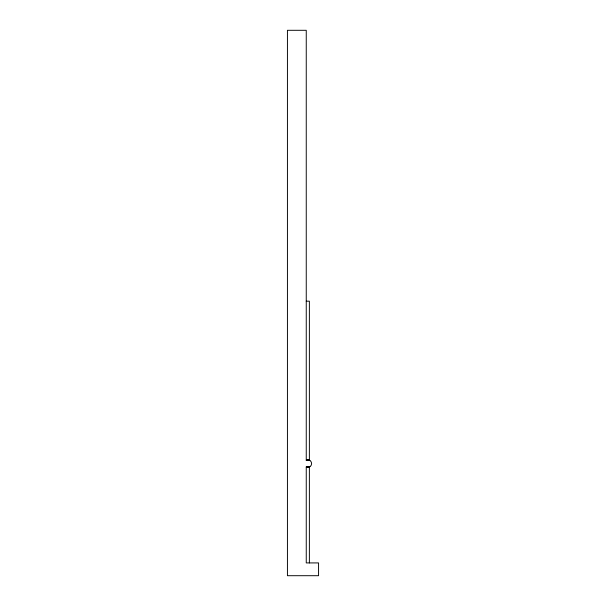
<?xml version="1.0" encoding="UTF-8"?>
<svg xmlns="http://www.w3.org/2000/svg" width="606" height="606" viewBox="0 0 606 606"><rect width="100%" height="100%" fill="white"/><g stroke="black" fill="none" stroke-linecap="round" stroke-linejoin="round"><path stroke-width="0.91" d="M309.855 466.749L308.696 467.226L306.25 466.946L306.25 562.921L318.567 562.921L318.567 575.7L287.433 575.7L287.433 30.3L306.25 30.3L306.25 460.249A3.719 3.719 0 0 1 311.598 463.598A3.719 3.719 0 0 1 306.25 466.946L309.378 466.946L309.378 562.921M306.25 301.182L309.378 301.182L309.378 460.249L306.25 460.249L308.696 459.969L309.855 460.446"/></g></svg>
